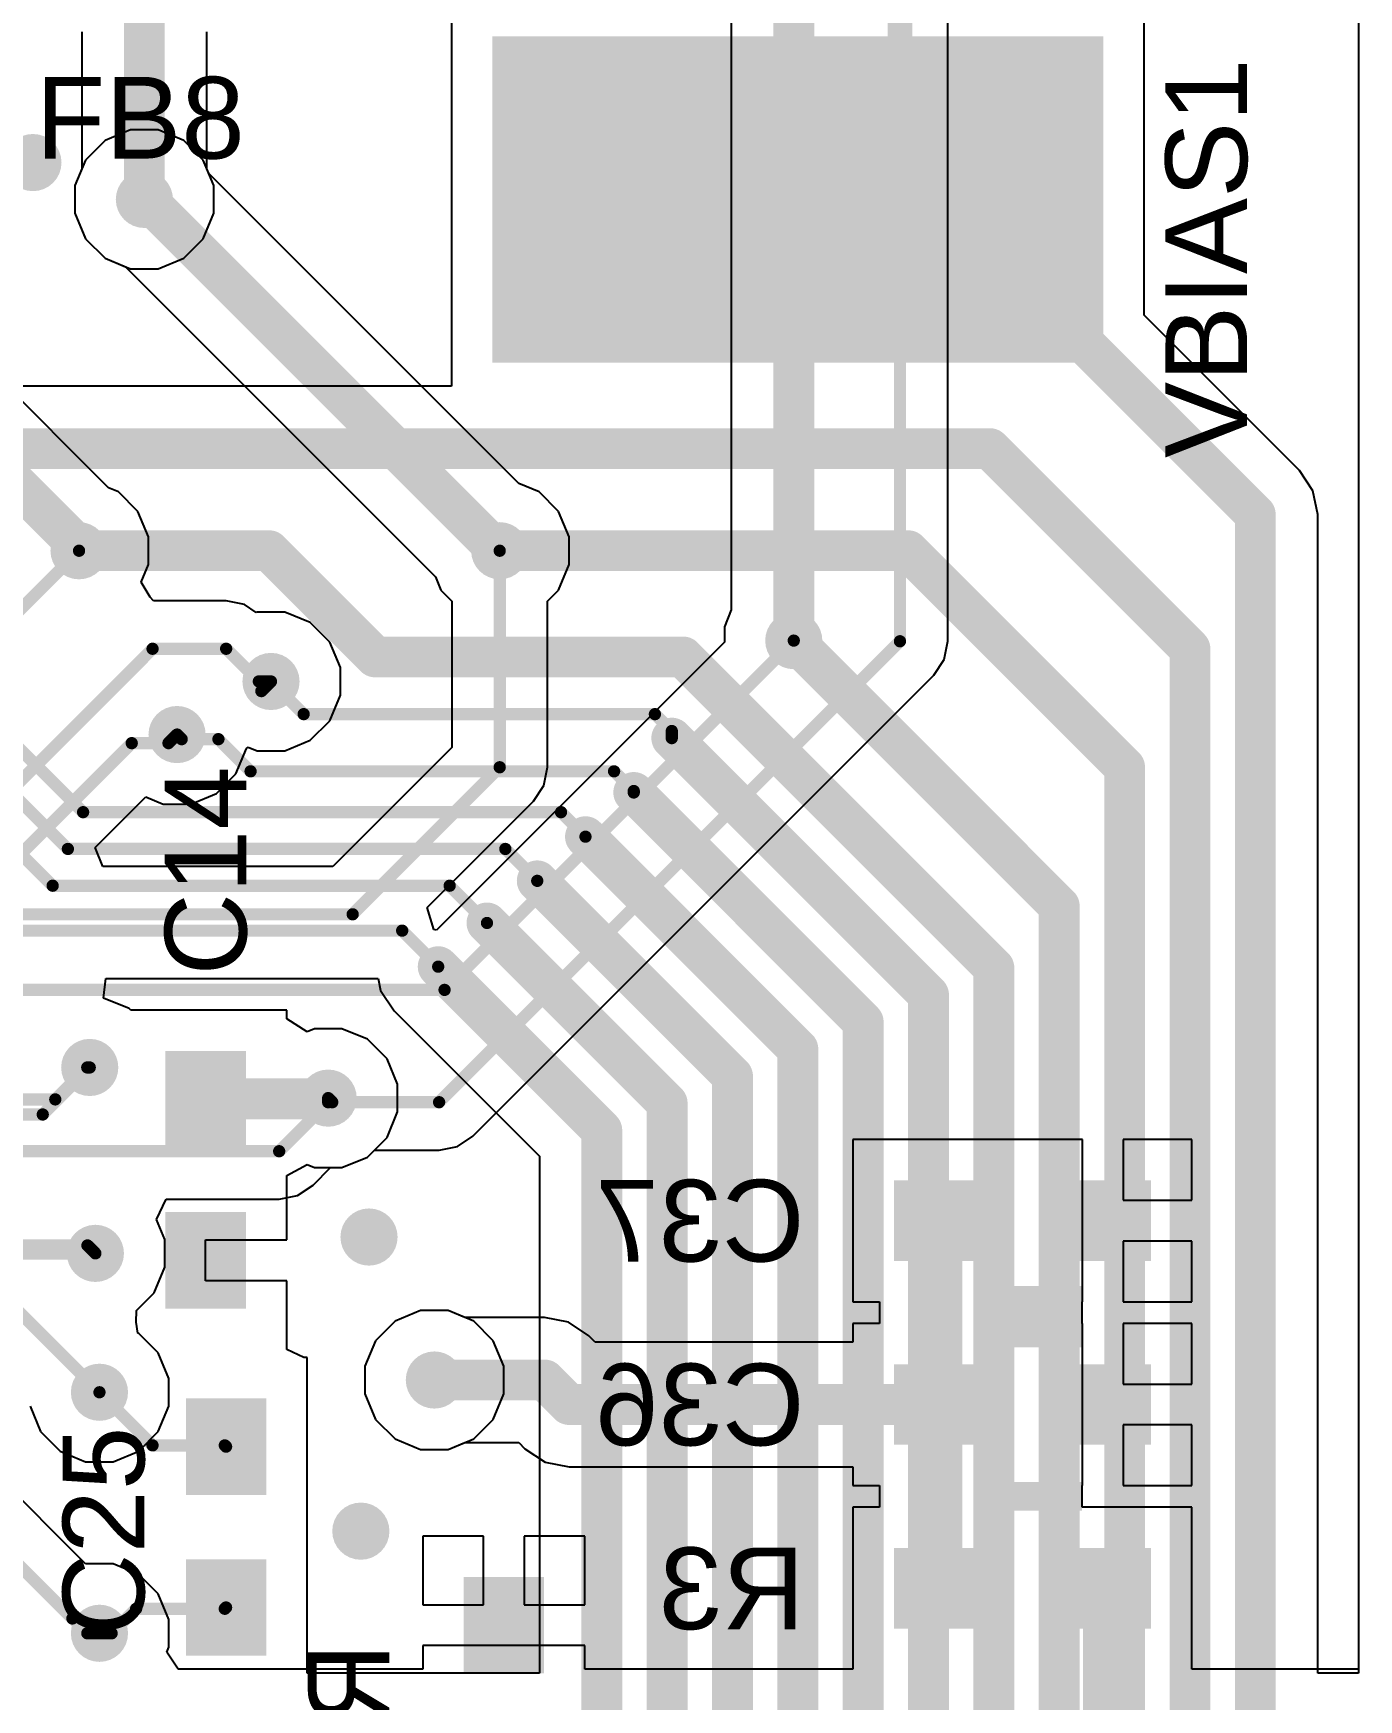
# Model space of a CAD drawing. Header units: millimetres. Extents: x -0.01 to 1.18, y 0.02 to 2.01.
# Drawn here: x 0.8528 to 1.1773, y 1.0327 to 1.4407 of the extents above; entities that cross this region are included whole.
import ezdxf

# ---------------------------------------------------------------- set-up
doc = ezdxf.new("R2010")
doc.units = ezdxf.units.MM
doc.header["$MEASUREMENT"] = 0
for name, color, linetype in [('BottomLayer', 5, 'Continuous'), ('BottomOverlay', 54, 'Continuous'), ('BottomPaste', 16, 'Continuous'), ('TopLayer', 1, 'Continuous'), ('TopOverlay', 2, 'Continuous'), ('TopPaste', 8, 'Continuous'), ('ViaHoleLayer', 16, 'Continuous')]:
    doc.layers.add(name, color=color, linetype=linetype)
doc.styles.add('Arial', font='arial.ttf', dxfattribs={"height": 0.2})

# ---------------------------------------------------------------- blocks, each defined once
blk = doc.blocks.new('KSTN_5019_V_10')
at = {"layer": 'TopLayer'}
blk.add_hatch(color=1, dxfattribs=at).paths.add_polyline_path([(0.0748, -0.03996), (-0.0748, -0.03996), (-0.0748, 0.03996), (0.0748, 0.03996)])
at = {"layer": 'TopPaste'}
blk.add_hatch(color=8, dxfattribs=at).paths.add_polyline_path([(0.0748, -0.03996), (-0.0748, -0.03996), (-0.0748, 0.03996), (0.0748, 0.03996)])
blk = doc.blocks.new('0402_B_15')
at = {"layer": 'BottomLayer'}
for points in [[(-0.00787, 0.00984), (-0.00787, -0.00984), (-0.0315, -0.00984), (-0.0315, 0.00984)], [(0.0315, 0.00984), (0.0315, -0.00984), (0.00787, -0.00984), (0.00787, 0.00984)]]:
    blk.add_hatch(color=5, dxfattribs=at).paths.add_polyline_path(points)
at = {"layer": 'BottomPaste'}
for points in [[(-0.00787, 0.00984), (-0.00787, -0.00984), (-0.0315, -0.00984), (-0.0315, 0.00984)], [(0.0315, 0.00984), (0.0315, -0.00984), (0.00787, -0.00984), (0.00787, 0.00984)]]:
    blk.add_hatch(color=16, dxfattribs=at).paths.add_polyline_path(points)
blk = doc.blocks.new('0402_B_17')
at = {"layer": 'BottomLayer'}
for points in [[(-0.00787, 0.00984), (-0.00787, -0.00984), (-0.0315, -0.00984), (-0.0315, 0.00984)], [(0.0315, 0.00984), (0.0315, -0.00984), (0.00787, -0.00984), (0.00787, 0.00984)]]:
    blk.add_hatch(color=5, dxfattribs=at).paths.add_polyline_path(points)
at = {"layer": 'BottomPaste'}
for points in [[(-0.00787, 0.00984), (-0.00787, -0.00984), (-0.0315, -0.00984), (-0.0315, 0.00984)], [(0.0315, 0.00984), (0.0315, -0.00984), (0.00787, -0.00984), (0.00787, 0.00984)]]:
    blk.add_hatch(color=16, dxfattribs=at).paths.add_polyline_path(points)
blk = doc.blocks.new('0402_B_32')
at = {"layer": 'BottomLayer'}
for points in [[(-0.00787, 0.00984), (-0.00787, -0.00984), (-0.0315, -0.00984), (-0.0315, 0.00984)], [(0.0315, 0.00984), (0.0315, -0.00984), (0.00787, -0.00984), (0.00787, 0.00984)]]:
    blk.add_hatch(color=5, dxfattribs=at).paths.add_polyline_path(points)
at = {"layer": 'BottomPaste'}
for points in [[(-0.00787, 0.00984), (-0.00787, -0.00984), (-0.0315, -0.00984), (-0.0315, 0.00984)], [(0.0315, 0.00984), (0.0315, -0.00984), (0.00787, -0.00984), (0.00787, 0.00984)]]:
    blk.add_hatch(color=16, dxfattribs=at).paths.add_polyline_path(points)
blk = doc.blocks.new('0402_B_33')
at = {"layer": 'BottomLayer'}
for points in [[(-0.00787, 0.00984), (-0.00787, -0.00984), (-0.0315, -0.00984), (-0.0315, 0.00984)], [(0.0315, 0.00984), (0.0315, -0.00984), (0.00787, -0.00984), (0.00787, 0.00984)]]:
    blk.add_hatch(color=5, dxfattribs=at).paths.add_polyline_path(points)
at = {"layer": 'BottomPaste'}
for points in [[(-0.00787, 0.00984), (-0.00787, -0.00984), (-0.0315, -0.00984), (-0.0315, 0.00984)], [(0.0315, 0.00984), (0.0315, -0.00984), (0.00787, -0.00984), (0.00787, 0.00984)]]:
    blk.add_hatch(color=16, dxfattribs=at).paths.add_polyline_path(points)
blk = doc.blocks.new('0402_43')
at = {"layer": 'TopLayer'}
for points in [[(-0.0315, -0.00984), (-0.0315, 0.00984), (-0.00787, 0.00984), (-0.00787, -0.00984)], [(0.00787, -0.00984), (0.00787, 0.00984), (0.0315, 0.00984), (0.0315, -0.00984)]]:
    blk.add_hatch(color=1, dxfattribs=at).paths.add_polyline_path(points)
at = {"layer": 'TopPaste'}
for points in [[(-0.0315, -0.00984), (-0.0315, 0.00984), (-0.00787, 0.00984), (-0.00787, -0.00984)], [(0.00787, -0.00984), (0.00787, 0.00984), (0.0315, 0.00984), (0.0315, -0.00984)]]:
    blk.add_hatch(color=8, dxfattribs=at).paths.add_polyline_path(points)
blk = doc.blocks.new('0402_52')
at = {"layer": 'TopLayer'}
for points in [[(-0.0315, -0.00984), (-0.0315, 0.00984), (-0.00787, 0.00984), (-0.00787, -0.00984)], [(0.00787, -0.00984), (0.00787, 0.00984), (0.0315, 0.00984), (0.0315, -0.00984)]]:
    blk.add_hatch(color=1, dxfattribs=at).paths.add_polyline_path(points)
at = {"layer": 'TopPaste'}
for points in [[(-0.0315, -0.00984), (-0.0315, 0.00984), (-0.00787, 0.00984), (-0.00787, -0.00984)], [(0.00787, -0.00984), (0.00787, 0.00984), (0.0315, 0.00984), (0.0315, -0.00984)]]:
    blk.add_hatch(color=8, dxfattribs=at).paths.add_polyline_path(points)

msp = doc.modelspace()

# ---------------------------------------------------------------- hatches: boundary and pattern name
at = {"layer": 'BottomLayer'}
h = msp.add_hatch(color=5, dxfattribs=at)
edge = h.paths.add_edge_path()
edge.add_arc((0.85271, 1.40902), 0.007, 0, 360)
h = msp.add_hatch(color=5, dxfattribs=at)
edge = h.paths.add_edge_path()
edge.add_arc((0.88, 1.4), 0.007, 0, 360)
h = msp.add_hatch(color=5, dxfattribs=at)
edge = h.paths.add_edge_path()
edge.add_arc((0.864, 1.314), 0.007, 0, 360)
h = msp.add_hatch(color=5, dxfattribs=at)
edge = h.paths.add_edge_path()
edge.add_arc((0.967, 1.314), 0.007, 0, 360)
h = msp.add_hatch(color=5, dxfattribs=at)
edge = h.paths.add_edge_path()
edge.add_arc((1.039, 1.292), 0.007, 0, 360)
h = msp.add_hatch(color=5, dxfattribs=at)
edge = h.paths.add_edge_path()
edge.add_arc((0.911, 1.282), 0.007, 0, 360)
h = msp.add_hatch(color=5, dxfattribs=at)
edge = h.paths.add_edge_path()
edge.add_arc((0.888, 1.269), 0.007, 0, 360)
h = msp.add_hatch(color=5, dxfattribs=at)
edge = h.paths.add_edge_path()
edge.add_arc((0.86662, 1.18751), 0.007, 0, 360)
h = msp.add_hatch(color=5, dxfattribs=at)
edge = h.paths.add_edge_path()
edge.add_arc((0.925, 1.18), 0.007, 0, 360)
h = msp.add_hatch(color=5, dxfattribs=at)
edge = h.paths.add_edge_path()
edge.add_arc((0.935, 1.146), 0.007, 0, 360)
h = msp.add_hatch(color=5, dxfattribs=at)
edge = h.paths.add_edge_path()
edge.add_arc((0.868, 1.142), 0.007, 0, 360)
for points in [[(1.087, 1.119), (1.1096, 1.119), (1.1096, 1.134), (1.087, 1.134)], [(1.09, 1.079), (1.1096, 1.079), (1.1096, 1.086), (1.09, 1.086)]]:
    msp.add_hatch(color=5, dxfattribs=at).paths.add_polyline_path(points)
h = msp.add_hatch(color=5, dxfattribs=at)
edge = h.paths.add_edge_path()
edge.add_arc((0.951, 1.111), 0.007, 0, 360)
h = msp.add_hatch(color=5, dxfattribs=at)
edge = h.paths.add_edge_path()
edge.add_arc((0.869, 1.108), 0.007, 0, 360)
h = msp.add_hatch(color=5, dxfattribs=at)
edge = h.paths.add_edge_path()
edge.add_arc((0.933, 1.074), 0.007, 0, 360)
h = msp.add_hatch(color=5, dxfattribs=at)
edge = h.paths.add_edge_path()
edge.add_arc((0.869, 1.049), 0.007, 0, 360)
at = {"layer": 'TopLayer'}
h = msp.add_hatch(color=1, dxfattribs=at)
edge = h.paths.add_edge_path()
edge.add_arc((0.85271, 1.40902), 0.007, 0, 360)
h = msp.add_hatch(color=1, dxfattribs=at)
edge = h.paths.add_edge_path()
edge.add_arc((0.88, 1.4), 0.007, 0, 360)
h = msp.add_hatch(color=1, dxfattribs=at)
edge = h.paths.add_edge_path()
edge.add_arc((0.864, 1.314), 0.007, 0, 360)
h = msp.add_hatch(color=1, dxfattribs=at)
edge = h.paths.add_edge_path()
edge.add_arc((0.967, 1.314), 0.007, 0, 360)
h = msp.add_hatch(color=1, dxfattribs=at)
edge = h.paths.add_edge_path()
edge.add_arc((1.039, 1.292), 0.007, 0, 360)
h = msp.add_hatch(color=1, dxfattribs=at)
edge = h.paths.add_edge_path()
edge.add_arc((0.911, 1.282), 0.007, 0, 360)
h = msp.add_hatch(color=1, dxfattribs=at)
edge = h.paths.add_edge_path()
edge.add_arc((0.888, 1.269), 0.007, 0, 360)
h = msp.add_hatch(color=1, dxfattribs=at)
edge = h.paths.add_edge_path()
edge.add_arc((0.86662, 1.18751), 0.007, 0, 360)
h = msp.add_hatch(color=1, dxfattribs=at)
edge = h.paths.add_edge_path()
edge.add_arc((0.925, 1.18), 0.007, 0, 360)
h = msp.add_hatch(color=1, dxfattribs=at)
edge = h.paths.add_edge_path()
edge.add_arc((0.935, 1.146), 0.007, 0, 360)
h = msp.add_hatch(color=1, dxfattribs=at)
edge = h.paths.add_edge_path()
edge.add_arc((0.868, 1.142), 0.007, 0, 360)
h = msp.add_hatch(color=1, dxfattribs=at)
edge = h.paths.add_edge_path()
edge.add_arc((0.951, 1.111), 0.007, 0, 360)
h = msp.add_hatch(color=1, dxfattribs=at)
edge = h.paths.add_edge_path()
edge.add_arc((0.869, 1.108), 0.007, 0, 360)
h = msp.add_hatch(color=1, dxfattribs=at)
edge = h.paths.add_edge_path()
edge.add_arc((0.933, 1.074), 0.007, 0, 360)
h = msp.add_hatch(color=1, dxfattribs=at)
edge = h.paths.add_edge_path()
edge.add_arc((0.869, 1.049), 0.007, 0, 360)
at = {"layer": 'ViaHoleLayer'}
h = msp.add_hatch(color=16, dxfattribs=at)
edge = h.paths.add_edge_path()
edge.add_arc((0.85271, 1.40902), 0.005, 0, 360)
h = msp.add_hatch(color=16, dxfattribs=at)
edge = h.paths.add_edge_path()
edge.add_arc((0.88, 1.4), 0.005, 0, 360)
h = msp.add_hatch(color=16, dxfattribs=at)
edge = h.paths.add_edge_path()
edge.add_arc((0.864, 1.314), 0.005, 0, 360)
h = msp.add_hatch(color=16, dxfattribs=at)
edge = h.paths.add_edge_path()
edge.add_arc((0.967, 1.314), 0.005, 0, 360)
h = msp.add_hatch(color=16, dxfattribs=at)
edge = h.paths.add_edge_path()
edge.add_arc((1.039, 1.292), 0.005, 0, 360)
h = msp.add_hatch(color=16, dxfattribs=at)
edge = h.paths.add_edge_path()
edge.add_arc((0.911, 1.282), 0.005, 0, 360)
h = msp.add_hatch(color=16, dxfattribs=at)
edge = h.paths.add_edge_path()
edge.add_arc((0.888, 1.269), 0.005, 0, 360)
h = msp.add_hatch(color=16, dxfattribs=at)
edge = h.paths.add_edge_path()
edge.add_arc((0.86662, 1.18751), 0.005, 0, 360)
h = msp.add_hatch(color=16, dxfattribs=at)
edge = h.paths.add_edge_path()
edge.add_arc((0.925, 1.18), 0.005, 0, 360)
h = msp.add_hatch(color=16, dxfattribs=at)
edge = h.paths.add_edge_path()
edge.add_arc((0.935, 1.146), 0.005, 0, 360)
h = msp.add_hatch(color=16, dxfattribs=at)
edge = h.paths.add_edge_path()
edge.add_arc((0.868, 1.142), 0.005, 0, 360)
h = msp.add_hatch(color=16, dxfattribs=at)
edge = h.paths.add_edge_path()
edge.add_arc((0.951, 1.111), 0.005, 0, 360)
h = msp.add_hatch(color=16, dxfattribs=at)
edge = h.paths.add_edge_path()
edge.add_arc((0.869, 1.108), 0.005, 0, 360)
h = msp.add_hatch(color=16, dxfattribs=at)
edge = h.paths.add_edge_path()
edge.add_arc((0.933, 1.074), 0.005, 0, 360)
h = msp.add_hatch(color=16, dxfattribs=at)
edge = h.paths.add_edge_path()
edge.add_arc((0.869, 1.049), 0.005, 0, 360)

# ---------------------------------------------------------------- linework, layer by layer
at = {"layer": 'BottomLayer'}
for p, q in [((1.17731, 2.00542), (1.17731, 1.0402)), ((1.02371, 1.4525), (1.02371, 1.2995)), ((1.07673, 1.29184), (1.07673, 1.44768)), ((0.87662, 1.417), (0.87037, 1.41441)), ((0.88338, 1.417), (0.87662, 1.417)), ((0.88963, 1.41441), (0.88338, 1.417)), ((0.87037, 1.41441), (0.86559, 1.40963)), ((0.89441, 1.40963), (0.88963, 1.41441)), ((0.86559, 1.40963), (0.863, 1.40338)), ((0.89576, 1.40636), (0.89441, 1.40963)), ((0.87122, 1.32941), (0.79683, 1.4038)), ((0.863, 1.40338), (0.863, 1.39662)), ((0.97166, 1.33047), (0.89576, 1.40636)), ((0.863, 1.39662), (0.86559, 1.39037)), ((0.86559, 1.39037), (0.87037, 1.38559)), ((0.87037, 1.38559), (0.87534, 1.38353)), ((0.87534, 1.38353), (0.95124, 1.30764)), ((0.97663, 1.32841), (0.97166, 1.33047)), ((0.87363, 1.32841), (0.87122, 1.32941)), ((0.87841, 1.32363), (0.87363, 1.32841)), ((0.98141, 1.32363), (0.97663, 1.32841)), ((0.881, 1.31738), (0.87841, 1.32363)), ((0.984, 1.31738), (0.98141, 1.32363)), ((0.881, 1.31062), (0.881, 1.31738)), ((0.984, 1.31062), (0.984, 1.31738)), ((0.8792, 1.30627), (0.881, 1.31062)), ((0.98141, 1.30437), (0.984, 1.31062)), ((0.88142, 1.30267), (0.8792, 1.30627)), ((0.95124, 1.30764), (0.95259, 1.30437)), ((0.88227, 1.30176), (0.88142, 1.30267)), ((0.88232, 1.30173), (0.88227, 1.30176)), ((0.90002, 1.30173), (0.88232, 1.30173)), ((0.90451, 1.30083), (0.90002, 1.30173)), ((0.95259, 1.30437), (0.95527, 1.30168)), ((0.95527, 1.30168), (0.95527, 1.26586)), ((0.97873, 1.30168), (0.98141, 1.30437)), ((0.97873, 1.261), (0.97873, 1.30168)), ((0.90739, 1.29891), (0.90451, 1.30083)), ((0.90762, 1.299), (0.90739, 1.29891)), ((0.91438, 1.299), (0.90762, 1.299)), ((0.92063, 1.29641), (0.91438, 1.299)), ((1.02371, 1.2995), (1.022, 1.29538)), ((0.92541, 1.29163), (0.92063, 1.29641)), ((1.022, 1.29538), (1.022, 1.29158)), ((0.928, 1.28538), (0.92541, 1.29163)), ((1.022, 1.29158), (0.95155, 1.22113)), ((1.07583, 1.28735), (1.07673, 1.29184)), ((0.928, 1.27862), (0.928, 1.28538)), ((1.07329, 1.28355), (1.07583, 1.28735)), ((0.96045, 1.17071), (1.07329, 1.28355)), ((0.92541, 1.27237), (0.928, 1.27862)), ((0.92063, 1.26759), (0.92541, 1.27237)), ((0.90241, 1.25937), (0.905, 1.26562)), ((0.905, 1.26562), (0.90543, 1.26591)), ((0.90543, 1.26591), (0.90762, 1.265)), ((0.90762, 1.265), (0.91438, 1.265)), ((0.91438, 1.265), (0.92063, 1.26759)), ((0.95527, 1.26586), (0.92614, 1.23673)), ((0.97783, 1.25651), (0.97873, 1.261)), ((0.89763, 1.25459), (0.90241, 1.25937)), ((0.97529, 1.25271), (0.97783, 1.25651)), ((0.86793, 1.24134), (0.88035, 1.25377)), ((0.88035, 1.25377), (0.88462, 1.252)), ((0.89138, 1.252), (0.89763, 1.25459)), ((0.94927, 1.22668), (0.97529, 1.25271)), ((0.88462, 1.252), (0.89138, 1.252)), ((0.86984, 1.23673), (0.86793, 1.24134)), ((0.92614, 1.23673), (0.86984, 1.23673)), ((0.95091, 1.22126), (0.94927, 1.22668)), ((0.95155, 1.22113), (0.95091, 1.22126)), ((0.95665, 1.16817), (0.96045, 1.17071)), ((0.93463, 1.16559), (0.93632, 1.16727)), ((0.93632, 1.16727), (0.95216, 1.16727)), ((0.95216, 1.16727), (0.95665, 1.16817)), ((1.10969, 1.16984), (1.0535, 1.16984)), ((1.0535, 1.16984), (1.0535, 1.13016)), ((1.10969, 1.15), (1.10969, 1.16984)), ((1.1365, 1.16984), (1.11969, 1.16984)), ((1.11969, 1.16984), (1.11969, 1.155)), ((1.1365, 1.155), (1.1365, 1.16984)), ((0.92129, 1.15871), (0.92558, 1.163)), ((0.92558, 1.163), (0.92838, 1.163)), ((0.92838, 1.163), (0.93463, 1.16559)), ((0.91749, 1.15617), (0.92129, 1.15871)), ((0.88297, 1.15027), (0.8853, 1.15527)), ((0.8853, 1.15527), (0.913, 1.15527)), ((0.913, 1.15527), (0.91749, 1.15617)), ((1.11969, 1.155), (1.1365, 1.155)), ((0.885, 1.14538), (0.88297, 1.15027)), ((1.10969, 1.13016), (1.10969, 1.15)), ((0.885, 1.13862), (0.885, 1.14538)), ((1.1365, 1.145), (1.11969, 1.145)), ((1.11969, 1.145), (1.11969, 1.13016)), ((1.1365, 1.13016), (1.1365, 1.145)), ((0.88241, 1.13237), (0.885, 1.13862)), ((0.87809, 1.12805), (0.88241, 1.13237)), ((1.0535, 1.13016), (1.06002, 1.13016)), ((1.06002, 1.13016), (1.06002, 1.12484)), ((1.1096, 1.12484), (1.1096, 1.13016)), ((1.1096, 1.13016), (1.10969, 1.13016)), ((1.11969, 1.13016), (1.1365, 1.13016)), ((0.878, 1.1252), (0.87809, 1.12805)), ((0.94762, 1.128), (0.94137, 1.12541)), ((0.95438, 1.128), (0.94762, 1.128)), ((0.9585, 1.12629), (0.95438, 1.128)), ((0.978, 1.12629), (0.9585, 1.12629)), ((0.98385, 1.12513), (0.978, 1.12629)), ((0.87841, 1.1225), (0.878, 1.1252)), ((0.87863, 1.12241), (0.87841, 1.1225)), ((0.88341, 1.11763), (0.87863, 1.12241)), ((0.94137, 1.12541), (0.93659, 1.12063)), ((0.98881, 1.12181), (0.98385, 1.12513)), ((0.99034, 1.12029), (0.98881, 1.12181)), ((1.06002, 1.12484), (1.0535, 1.12484)), ((1.0535, 1.12484), (1.0535, 1.12029)), ((1.10969, 1.12484), (1.1096, 1.12484)), ((1.10969, 1.105), (1.10969, 1.12484)), ((1.1365, 1.12484), (1.11969, 1.12484)), ((1.11969, 1.12484), (1.11969, 1.11)), ((1.1365, 1.11), (1.1365, 1.12484)), ((0.93659, 1.12063), (0.934, 1.11438)), ((1.0535, 1.12029), (0.99034, 1.12029)), ((0.886, 1.11138), (0.88341, 1.11763)), ((0.934, 1.11438), (0.934, 1.10762)), ((0.886, 1.10462), (0.886, 1.11138)), ((1.11969, 1.11), (1.1365, 1.11)), ((0.934, 1.10762), (0.93659, 1.10137)), ((0.852, 1.10462), (0.85459, 1.09837)), ((0.88341, 1.09837), (0.886, 1.10462)), ((0.93659, 1.10137), (0.94137, 1.09659)), ((1.10969, 1.08516), (1.10969, 1.105)), ((0.86559, 1.06599), (0.8306, 1.10098)), ((0.85459, 1.09837), (0.85937, 1.09359)), ((0.87863, 1.09359), (0.88341, 1.09837)), ((1.1365, 1.1), (1.11969, 1.1)), ((1.11969, 1.1), (1.11969, 1.08516)), ((1.1365, 1.08516), (1.1365, 1.1)), ((0.85937, 1.09359), (0.86562, 1.091)), ((0.87238, 1.091), (0.87863, 1.09359)), ((0.94137, 1.09659), (0.94762, 1.094)), ((0.94762, 1.094), (0.95438, 1.094)), ((0.95438, 1.094), (0.9585, 1.09571)), ((0.9585, 1.09571), (0.97167, 1.09571)), ((0.97167, 1.09571), (0.97319, 1.09419)), ((0.97319, 1.09419), (0.97815, 1.09087)), ((0.86562, 1.091), (0.87238, 1.091)), ((0.97815, 1.09087), (0.984, 1.08971)), ((0.984, 1.08971), (1.0535, 1.08971)), ((1.0535, 1.08971), (1.0535, 1.08516)), ((1.0535, 1.08516), (1.06002, 1.08516)), ((1.06002, 1.08516), (1.06002, 1.07984)), ((1.1096, 1.07984), (1.1096, 1.08516)), ((1.1096, 1.08516), (1.10969, 1.08516)), ((1.11969, 1.08516), (1.1365, 1.08516)), ((1.06002, 1.07984), (1.0535, 1.07984)), ((1.0535, 1.07984), (1.0535, 1.0402)), ((1.1365, 1.07984), (1.1096, 1.07984)), ((1.1365, 1.0402), (1.1365, 1.07984)), ((0.963, 1.07281), (0.94816, 1.07281)), ((0.94816, 1.07281), (0.94816, 1.056)), ((0.963, 1.056), (0.963, 1.07281)), ((0.98784, 1.07281), (0.973, 1.07281)), ((0.973, 1.07281), (0.973, 1.056)), ((0.98784, 1.056), (0.98784, 1.07281)), ((0.86562, 1.066), (0.86559, 1.06599)), ((0.87238, 1.066), (0.86562, 1.066)), ((0.87863, 1.06341), (0.87238, 1.066)), ((0.88341, 1.05863), (0.87863, 1.06341)), ((0.886, 1.05238), (0.88341, 1.05863)), ((0.94816, 1.056), (0.963, 1.056)), ((0.973, 1.056), (0.98784, 1.056)), ((0.886, 1.04562), (0.886, 1.05238)), ((0.88548, 1.04435), (0.886, 1.04562)), ((0.88825, 1.0402), (0.88548, 1.04435)), ((0.968, 1.046), (0.94816, 1.046)), ((0.94816, 1.046), (0.94816, 1.0402)), ((0.98784, 1.046), (0.968, 1.046)), ((0.98784, 1.0402), (0.98784, 1.046)), ((0.94816, 1.0402), (0.88825, 1.0402)), ((1.0535, 1.0402), (0.98784, 1.0402)), ((1.17731, 1.0402), (1.1365, 1.0402))]:
    msp.add_line(p, q, dxfattribs=at)
for points, const_width in [([(1.039, 1.292), (1.039, 1.46)], 0.01), ([(1.065, 1.29184), (1.065, 1.46)], 0.003), ([(0.78, 1.399), (0.864, 1.315)], 0.01), ([(0.88, 1.4), (0.8805, 1.4)], 0.01), ([(0.8805, 1.4), (0.9665, 1.314)], 0.01), ([(0.864, 1.314), (0.864, 1.315)], 0.01), ([(0.9665, 1.314), (0.967, 1.314)], 0.01), ([(0.838, 1.288), (0.864, 1.314)], 0.003), ([(0.967, 1.261), (0.967, 1.314)], 0.003), ([(0.95216, 1.179), (1.065, 1.29184)], 0.003), ([(0.9535, 1.2065), (1.039, 1.292)], 0.003), ([(0.835, 1.243), (0.882, 1.29)], 0.003), ([(0.882, 1.29), (0.90002, 1.29)], 0.003), ([(0.90002, 1.29), (0.90802, 1.282)], 0.003), ([(0.90802, 1.282), (0.911, 1.282)], 0.003), ([(0.90864, 1.27964), (0.911, 1.282)], 0.003), ([(0.8859, 1.2669), (0.888, 1.269)], 0.003), ([(0.845, 1.235), (0.8769, 1.2669)], 0.003), ([(0.8769, 1.2669), (0.8859, 1.2669)], 0.003), ([(0.931, 1.225), (0.967, 1.261)], 0.003), ([(0.805, 1.225), (0.931, 1.225)], 0.003), ([(0.81266, 1.2065), (0.9535, 1.2065)], 0.003), ([(0.85511, 1.176), (0.86662, 1.18751)], 0.003), ([(0.913, 1.167), (0.925, 1.179)], 0.003), ([(0.925, 1.179), (0.925, 1.18)], 0.003), ([(0.925, 1.18), (0.926, 1.179)], 0.003), ([(0.926, 1.179), (0.95216, 1.179)], 0.003), ([(0.76796, 1.176), (0.85511, 1.176)], 0.003), ([(0.78512, 1.167), (0.913, 1.167)], 0.003), ([(1.07531, 1.109), (1.07531, 1.15)], 0.01), ([(0.80322, 1.14394), (0.86606, 1.14394)], 0.003), ([(0.86606, 1.14394), (0.868, 1.142)], 0.003), ([(0.847, 1.13), (0.869, 1.108)], 0.003), ([(0.951, 1.111), (0.978, 1.111)], 0.01), ([(0.978, 1.111), (0.984, 1.105)], 0.01), ([(1.07531, 1.105), (1.07531, 1.109)], 0.01), ([(0.984, 1.105), (1.07531, 1.105)], 0.01), ([(1.07531, 1.06), (1.07531, 1.105)], 0.01), ([(0.82231, 1.09269), (0.86237, 1.05263)], 0.003), ([(1.11468, 1.06), (1.11484, 1.05984)], 0.01), ([(1.11484, 0.95203), (1.11484, 1.05984)], 0.01), ([(0.86237, 1.05263), (0.86239, 1.05263)], 0.003), ([(0.86239, 1.05263), (0.86602, 1.049)], 0.003), ([(0.86602, 1.049), (0.869, 1.049)], 0.003)]:
    msp.add_lwpolyline(points, dxfattribs=dict(at, const_width=const_width))
for points, const_width in [([(0.8775, 1.4, 1), (0.8825, 1.4, 1)], 0.005), ([(0.878, 1.4, 1), (0.883, 1.4, 1)], 0.005), ([(0.878, 1.4, 1), (0.883, 1.4, 1)], 0.005), ([(0.8615, 1.315, 1), (0.8665, 1.315, 1)], 0.005), ([(0.8615, 1.315, 1), (0.8665, 1.315, 1)], 0.005), ([(0.8615, 1.314, 1), (0.8665, 1.314, 1)], 0.005), ([(0.964, 1.314, 1), (0.969, 1.314, 1)], 0.005), ([(0.964, 1.314, 1), (0.969, 1.314, 1)], 0.005), ([(0.9645, 1.314, 1), (0.9695, 1.314, 1)], 0.005), ([(0.86325, 1.314, 1), (0.86475, 1.314, 1)], 0.0015), ([(0.96625, 1.314, 1), (0.96775, 1.314, 1)], 0.0015), ([(1.0365, 1.292, 1), (1.0415, 1.292, 1)], 0.005), ([(1.03825, 1.292, 1), (1.03975, 1.292, 1)], 0.0015), ([(1.06425, 1.29184, 1), (1.06575, 1.29184, 1)], 0.0015), ([(1.06425, 1.29184, 1), (1.06575, 1.29184, 1)], 0.0015), ([(0.88125, 1.29, 1), (0.88275, 1.29, 1)], 0.0015), ([(0.88125, 1.29, 1), (0.88275, 1.29, 1)], 0.0015), ([(0.89927, 1.29, 1), (0.90077, 1.29, 1)], 0.0015), ([(0.89927, 1.29, 1), (0.90077, 1.29, 1)], 0.0015), ([(0.90727, 1.282, 1), (0.90877, 1.282, 1)], 0.0015), ([(0.90727, 1.282, 1), (0.90877, 1.282, 1)], 0.0015), ([(0.90789, 1.27964, 1), (0.90939, 1.27964, 1)], 0.0015), ([(0.91025, 1.282, 1), (0.91175, 1.282, 1)], 0.0015), ([(0.91025, 1.282, 1), (0.91175, 1.282, 1)], 0.0015), ([(0.88725, 1.269, 1), (0.88875, 1.269, 1)], 0.0015), ([(0.87615, 1.2669, 1), (0.87765, 1.2669, 1)], 0.0015), ([(0.87615, 1.2669, 1), (0.87765, 1.2669, 1)], 0.0015), ([(0.88515, 1.2669, 1), (0.88665, 1.2669, 1)], 0.0015), ([(0.88515, 1.2669, 1), (0.88665, 1.2669, 1)], 0.0015), ([(0.96625, 1.261, 1), (0.96775, 1.261, 1)], 0.0015), ([(0.96625, 1.261, 1), (0.96775, 1.261, 1)], 0.0015), ([(0.93025, 1.225, 1), (0.93175, 1.225, 1)], 0.0015), ([(0.93025, 1.225, 1), (0.93175, 1.225, 1)], 0.0015), ([(0.95275, 1.2065, 1), (0.95425, 1.2065, 1)], 0.0015), ([(0.95275, 1.2065, 1), (0.95425, 1.2065, 1)], 0.0015), ([(0.86587, 1.18751, 1), (0.86737, 1.18751, 1)], 0.0015), ([(0.92425, 1.18, 1), (0.92575, 1.18, 1)], 0.0015), ([(0.92425, 1.18, 1), (0.92575, 1.18, 1)], 0.0015), ([(0.92425, 1.179, 1), (0.92575, 1.179, 1)], 0.0015), ([(0.92425, 1.179, 1), (0.92575, 1.179, 1)], 0.0015), ([(0.92525, 1.179, 1), (0.92675, 1.179, 1)], 0.0015), ([(0.92525, 1.179, 1), (0.92675, 1.179, 1)], 0.0015), ([(0.95141, 1.179, 1), (0.95291, 1.179, 1)], 0.0015), ([(0.95141, 1.179, 1), (0.95291, 1.179, 1)], 0.0015), ([(0.85436, 1.176, 1), (0.85586, 1.176, 1)], 0.0015), ([(0.85436, 1.176, 1), (0.85586, 1.176, 1)], 0.0015), ([(0.91225, 1.167, 1), (0.91375, 1.167, 1)], 0.0015), ([(0.91225, 1.167, 1), (0.91375, 1.167, 1)], 0.0015), ([(1.07281, 1.15, 1), (1.07781, 1.15, 1)], 0.005), ([(0.86531, 1.14394, 1), (0.86681, 1.14394, 1)], 0.0015), ([(0.86531, 1.14394, 1), (0.86681, 1.14394, 1)], 0.0015), ([(0.86725, 1.142, 1), (0.86875, 1.142, 1)], 0.0015), ([(0.9485, 1.111, 1), (0.9535, 1.111, 1)], 0.005), ([(0.9755, 1.111, 1), (0.9805, 1.111, 1)], 0.005), ([(0.9755, 1.111, 1), (0.9805, 1.111, 1)], 0.005), ([(1.07281, 1.109, 1), (1.07781, 1.109, 1)], 0.005), ([(1.07281, 1.109, 1), (1.07781, 1.109, 1)], 0.005), ([(0.9815, 1.105, 1), (0.9865, 1.105, 1)], 0.005), ([(0.9815, 1.105, 1), (0.9865, 1.105, 1)], 0.005), ([(1.07281, 1.105, 1), (1.07781, 1.105, 1)], 0.005), ([(1.07281, 1.105, 1), (1.07781, 1.105, 1)], 0.005), ([(1.07281, 1.105, 1), (1.07781, 1.105, 1)], 0.005), ([(0.86825, 1.108, 1), (0.86975, 1.108, 1)], 0.0015), ([(1.07281, 1.06, 1), (1.07781, 1.06, 1)], 0.005), ([(1.11218, 1.06, 1), (1.11719, 1.06, 1)], 0.005), ([(1.11234, 1.05984, 1), (1.11734, 1.05984, 1)], 0.005), ([(1.11234, 1.05984, 1), (1.11734, 1.05984, 1)], 0.005), ([(0.86162, 1.05263, 1), (0.86312, 1.05263, 1)], 0.0015), ([(0.86162, 1.05263, 1), (0.86312, 1.05263, 1)], 0.0015), ([(0.86164, 1.05263, 1), (0.86314, 1.05263, 1)], 0.0015), ([(0.86164, 1.05263, 1), (0.86314, 1.05263, 1)], 0.0015), ([(0.86527, 1.049, 1), (0.86677, 1.049, 1)], 0.0015), ([(0.86527, 1.049, 1), (0.86677, 1.049, 1)], 0.0015), ([(0.86825, 1.049, 1), (0.86975, 1.049, 1)], 0.0015)]:
    msp.add_lwpolyline(points, format="xyb", close=True, dxfattribs=dict(at, const_width=const_width))
at = {"layer": 'TopLayer'}
for p, q in [((1.17731, 2.00542), (1.17731, 1.0392)), ((0.9552, 1.44996), (0.9552, 1.35429)), ((1.1248, 1.37167), (1.1248, 1.44996)), ((0.86471, 1.44101), (0.86471, 1.4075)), ((0.89529, 1.4075), (0.89529, 1.44101)), ((0.86471, 1.4075), (0.863, 1.40338)), ((0.897, 1.40338), (0.89529, 1.4075)), ((0.863, 1.40338), (0.863, 1.39662)), ((0.897, 1.39662), (0.897, 1.40338)), ((0.863, 1.39662), (0.86559, 1.39037)), ((0.89441, 1.39037), (0.897, 1.39662)), ((0.86559, 1.39037), (0.87037, 1.38559)), ((0.88963, 1.38559), (0.89441, 1.39037)), ((0.87037, 1.38559), (0.87662, 1.383)), ((0.87662, 1.383), (0.88338, 1.383)), ((0.88338, 1.383), (0.88963, 1.38559)), ((1.16281, 1.33366), (1.1248, 1.37167)), ((0.9552, 1.35429), (0.73733, 1.35429)), ((1.16613, 1.3287), (1.16281, 1.33366)), ((1.16729, 1.32284), (1.16613, 1.3287)), ((1.16729, 1.0392), (1.16729, 1.32284)), ((0.87, 1.20451), (0.87057, 1.20927)), ((0.87057, 1.20927), (0.93722, 1.20927)), ((0.93722, 1.20927), (0.93781, 1.20633)), ((0.87625, 1.20192), (0.87, 1.20451)), ((0.93781, 1.20633), (0.94112, 1.20137)), ((0.87668, 1.2015), (0.87625, 1.20192)), ((0.91484, 1.2015), (0.87668, 1.2015)), ((0.91484, 1.19939), (0.91484, 1.2015)), ((0.91984, 1.19626), (0.91484, 1.19939)), ((0.94112, 1.20137), (0.97671, 1.16579)), ((0.92162, 1.197), (0.91984, 1.19626)), ((0.92838, 1.197), (0.92162, 1.197)), ((0.93463, 1.19441), (0.92838, 1.197)), ((0.93941, 1.18963), (0.93463, 1.19441)), ((0.942, 1.18338), (0.93941, 1.18963)), ((0.942, 1.17662), (0.942, 1.18338)), ((0.93941, 1.17037), (0.942, 1.17662)), ((0.93463, 1.16559), (0.93941, 1.17037)), ((0.91484, 1.16105), (0.91984, 1.16374)), ((0.91984, 1.16374), (0.92162, 1.163)), ((0.92162, 1.163), (0.92838, 1.163)), ((0.92838, 1.163), (0.93463, 1.16559)), ((0.97671, 1.16579), (0.97671, 1.0392)), ((0.91484, 1.14531), (0.91484, 1.16105)), ((0.895, 1.13531), (0.895, 1.14531)), ((0.895, 1.14531), (0.91484, 1.14531)), ((0.91484, 1.13531), (0.895, 1.13531)), ((0.91484, 1.1185), (0.91484, 1.13531)), ((0.94762, 1.128), (0.94137, 1.12541)), ((0.95438, 1.128), (0.94762, 1.128)), ((0.96063, 1.12541), (0.95438, 1.128)), ((0.94137, 1.12541), (0.93659, 1.12063)), ((0.96541, 1.12063), (0.96063, 1.12541)), ((0.91901, 1.1165), (0.91484, 1.1185)), ((0.93659, 1.12063), (0.934, 1.11438)), ((0.968, 1.11438), (0.96541, 1.12063)), ((0.91984, 1.1165), (0.91901, 1.1165)), ((0.91984, 1.07287), (0.91984, 1.1165)), ((0.934, 1.11438), (0.934, 1.10762)), ((0.968, 1.10762), (0.968, 1.11438)), ((0.934, 1.10762), (0.93659, 1.10137)), ((0.96541, 1.10137), (0.968, 1.10762)), ((0.93659, 1.10137), (0.94137, 1.09659)), ((0.96063, 1.09659), (0.96541, 1.10137)), ((0.94137, 1.09659), (0.94762, 1.094)), ((0.94762, 1.094), (0.95438, 1.094)), ((0.95438, 1.094), (0.96063, 1.09659)), ((0.91984, 1.0392), (0.91984, 1.07287)), ((0.97671, 1.0392), (0.91984, 1.0392)), ((1.17731, 1.0392), (1.16729, 1.0392))]:
    msp.add_line(p, q, dxfattribs=at)
for points, const_width in [([(0.88, 1.4), (0.88, 1.46313)], 0.01), ([(1.065, 1.425), (1.065, 1.46)], 0.006), ([(1.04, 1.4), (1.065, 1.425)], 0.006), ([(1.07484, 1.4), (1.152, 1.32284)], 0.01), ([(1.04, 1.4), (1.07484, 1.4)], 0.006), ([(0.731, 1.339), (1.087, 1.339)], 0.01), ([(1.087, 1.339), (1.136, 1.29)], 0.01), ([(0.79, 1.325), (0.865, 1.25)], 0.003), ([(1.152, 0.256), (1.152, 1.32284)], 0.01), ([(0.864, 1.314), (0.91054, 1.314)], 0.01), ([(0.91054, 1.314), (0.93654, 1.288)], 0.01), ([(0.967, 1.314), (1.067, 1.314)], 0.01), ([(1.067, 1.314), (1.12, 1.261)], 0.01), ([(0.78627, 1.316), (0.86127, 1.241)], 0.003), ([(0.78254, 1.307), (0.85754, 1.232)], 0.003), ([(1.039, 1.292), (1.104, 1.227)], 0.01), ([(1.136, 0.274), (1.136, 1.29)], 0.01), ([(0.93654, 1.288), (1.01189, 1.288)], 0.01), ([(1.01189, 1.288), (1.088, 1.21189)], 0.01), ([(0.911, 1.282), (0.919, 1.274)], 0.003), ([(0.919, 1.274), (1.005, 1.274)], 0.003), ([(1.005, 1.274), (1.00913, 1.26987)], 0.003), ([(1.00913, 1.26813), (1.072, 1.20526)], 0.01), ([(0.888, 1.269), (0.88913, 1.26787)], 0.003), ([(0.88913, 1.26787), (0.89813, 1.26787)], 0.003), ([(0.89813, 1.26787), (0.906, 1.26)], 0.003), ([(1.00913, 1.26813), (1.00913, 1.26987)], 0.003), ([(1.12, 0.292), (1.12, 1.261)], 0.01), ([(0.906, 1.26), (0.995, 1.26)], 0.003), ([(0.995, 1.26), (0.99982, 1.25518)], 0.003), ([(0.99982, 1.25482), (1.056, 1.19863)], 0.01), ([(0.99982, 1.25482), (0.99982, 1.25518)], 0.003), ([(0.865, 1.25), (0.98201, 1.25)], 0.003), ([(0.98201, 1.25), (0.988, 1.244)], 0.003), ([(0.988, 1.244), (1.04, 1.19201)], 0.01), ([(0.86127, 1.241), (0.96838, 1.241)], 0.003), ([(0.96838, 1.241), (0.97619, 1.23319)], 0.003), ([(0.97619, 1.23319), (1.024, 1.18538)], 0.01), ([(0.85754, 1.232), (0.95475, 1.232)], 0.003), ([(0.95475, 1.232), (0.96388, 1.22288)], 0.003), ([(1.104, 0.81275), (1.104, 1.227)], 0.01), ([(0.96388, 1.22288), (1.008, 1.17875)], 0.01), ([(0.849, 1.221), (0.94312, 1.221)], 0.003), ([(0.94312, 1.221), (0.95194, 1.21218)], 0.003), ([(0.95194, 1.21218), (0.992, 1.17212)], 0.01), ([(1.088, 0.81937), (1.088, 1.21189)], 0.01), ([(1.072, 0.826), (1.072, 1.20526)], 0.01), ([(1.056, 0.83263), (1.056, 1.19863)], 0.01), ([(1.04, 0.83925), (1.04, 1.19201)], 0.01), ([(0.85818, 1.17969), (0.86601, 1.18751)], 0.003), ([(0.86601, 1.18751), (0.86662, 1.18751)], 0.003), ([(1.024, 0.84588), (1.024, 1.18538)], 0.01), ([(0.895, 1.17969), (0.89516, 1.17984)], 0.01), ([(0.89516, 1.17984), (0.92484, 1.17984)], 0.01), ([(0.92484, 1.17984), (0.925, 1.18)], 0.01), ([(1.008, 0.85251), (1.008, 1.17875)], 0.01), ([(0.84, 1.17969), (0.85818, 1.17969)], 0.003), ([(0.992, 0.85914), (0.992, 1.17212)], 0.01), ([(0.84169, 1.142), (0.868, 1.142)], 0.003), ([(0.869, 1.108), (0.882, 1.095)], 0.003), ([(0.882, 1.095), (0.89968, 1.095)], 0.003), ([(0.89968, 1.095), (0.9, 1.09469)], 0.003), ([(0.87198, 1.049), (0.87798, 1.055)], 0.003), ([(0.87798, 1.055), (0.89968, 1.055)], 0.003), ([(0.89968, 1.055), (0.9, 1.05532)], 0.003), ([(0.869, 1.049), (0.87198, 1.049)], 0.003)]:
    msp.add_lwpolyline(points, dxfattribs=dict(at, const_width=const_width))
for points, const_width in [([(1.0635, 1.425, 1), (1.0665, 1.425, 1)], 0.003), ([(1.0635, 1.425, 1), (1.0665, 1.425, 1)], 0.003), ([(0.8775, 1.4, 1), (0.8825, 1.4, 1)], 0.005), ([(1.07234, 1.4, 1), (1.07734, 1.4, 1)], 0.005), ([(1.0385, 1.4, 1), (1.0415, 1.4, 1)], 0.003), ([(1.0385, 1.4, 1), (1.0415, 1.4, 1)], 0.003), ([(1.07334, 1.4, 1), (1.07634, 1.4, 1)], 0.003), ([(1.0845, 1.339, 1), (1.0895, 1.339, 1)], 0.005), ([(1.0845, 1.339, 1), (1.0895, 1.339, 1)], 0.005), ([(1.1495, 1.32284, 1), (1.1545, 1.32284, 1)], 0.005), ([(1.1495, 1.32284, 1), (1.1545, 1.32284, 1)], 0.005), ([(0.8615, 1.314, 1), (0.8665, 1.314, 1)], 0.005), ([(0.90804, 1.314, 1), (0.91304, 1.314, 1)], 0.005), ([(0.90804, 1.314, 1), (0.91304, 1.314, 1)], 0.005), ([(0.9645, 1.314, 1), (0.9695, 1.314, 1)], 0.005), ([(1.0645, 1.314, 1), (1.0695, 1.314, 1)], 0.005), ([(1.0645, 1.314, 1), (1.0695, 1.314, 1)], 0.005), ([(1.0365, 1.292, 1), (1.0415, 1.292, 1)], 0.005), ([(1.1335, 1.29, 1), (1.1385, 1.29, 1)], 0.005), ([(1.1335, 1.29, 1), (1.1385, 1.29, 1)], 0.005), ([(0.93404, 1.288, 1), (0.93904, 1.288, 1)], 0.005), ([(0.93404, 1.288, 1), (0.93904, 1.288, 1)], 0.005), ([(1.00939, 1.288, 1), (1.01439, 1.288, 1)], 0.005), ([(1.00939, 1.288, 1), (1.01439, 1.288, 1)], 0.005), ([(0.91025, 1.282, 1), (0.91175, 1.282, 1)], 0.0015), ([(0.91825, 1.274, 1), (0.91975, 1.274, 1)], 0.0015), ([(0.91825, 1.274, 1), (0.91975, 1.274, 1)], 0.0015), ([(1.00425, 1.274, 1), (1.00575, 1.274, 1)], 0.0015), ([(1.00425, 1.274, 1), (1.00575, 1.274, 1)], 0.0015), ([(1.00663, 1.26813, 1), (1.01163, 1.26813, 1)], 0.005), ([(0.88725, 1.269, 1), (0.88875, 1.269, 1)], 0.0015), ([(0.88838, 1.26787, 1), (0.88988, 1.26787, 1)], 0.0015), ([(0.88838, 1.26787, 1), (0.88988, 1.26787, 1)], 0.0015), ([(0.89738, 1.26787, 1), (0.89888, 1.26787, 1)], 0.0015), ([(0.89738, 1.26787, 1), (0.89888, 1.26787, 1)], 0.0015), ([(1.00838, 1.26987, 1), (1.00988, 1.26987, 1)], 0.0015), ([(1.00838, 1.26987, 1), (1.00988, 1.26987, 1)], 0.0015), ([(1.00838, 1.26813, 1), (1.00988, 1.26813, 1)], 0.0015), ([(1.1175, 1.261, 1), (1.1225, 1.261, 1)], 0.005), ([(1.1175, 1.261, 1), (1.1225, 1.261, 1)], 0.005), ([(0.90525, 1.26, 1), (0.90675, 1.26, 1)], 0.0015), ([(0.90525, 1.26, 1), (0.90675, 1.26, 1)], 0.0015), ([(0.99425, 1.26, 1), (0.99575, 1.26, 1)], 0.0015), ([(0.99425, 1.26, 1), (0.99575, 1.26, 1)], 0.0015), ([(0.99732, 1.25482, 1), (1.00232, 1.25482, 1)], 0.005), ([(0.99907, 1.25518, 1), (1.00057, 1.25518, 1)], 0.0015), ([(0.99907, 1.25518, 1), (1.00057, 1.25518, 1)], 0.0015), ([(0.99907, 1.25482, 1), (1.00057, 1.25482, 1)], 0.0015), ([(0.86425, 1.25, 1), (0.86575, 1.25, 1)], 0.0015), ([(0.86425, 1.25, 1), (0.86575, 1.25, 1)], 0.0015), ([(0.98126, 1.25, 1), (0.98276, 1.25, 1)], 0.0015), ([(0.98126, 1.25, 1), (0.98276, 1.25, 1)], 0.0015), ([(0.9855, 1.244, 1), (0.9905, 1.244, 1)], 0.005), ([(0.98725, 1.244, 1), (0.98875, 1.244, 1)], 0.0015), ([(0.86052, 1.241, 1), (0.86202, 1.241, 1)], 0.0015), ([(0.86052, 1.241, 1), (0.86202, 1.241, 1)], 0.0015), ([(0.96763, 1.241, 1), (0.96913, 1.241, 1)], 0.0015), ([(0.96763, 1.241, 1), (0.96913, 1.241, 1)], 0.0015), ([(0.97369, 1.23319, 1), (0.97869, 1.23319, 1)], 0.005), ([(0.85679, 1.232, 1), (0.85829, 1.232, 1)], 0.0015), ([(0.85679, 1.232, 1), (0.85829, 1.232, 1)], 0.0015), ([(0.954, 1.232, 1), (0.9555, 1.232, 1)], 0.0015), ([(0.954, 1.232, 1), (0.9555, 1.232, 1)], 0.0015), ([(0.97544, 1.23319, 1), (0.97694, 1.23319, 1)], 0.0015), ([(1.1015, 1.227, 1), (1.1065, 1.227, 1)], 0.005), ([(1.1015, 1.227, 1), (1.1065, 1.227, 1)], 0.005), ([(0.96138, 1.22288, 1), (0.96638, 1.22288, 1)], 0.005), ([(0.96313, 1.22288, 1), (0.96463, 1.22288, 1)], 0.0015), ([(0.94237, 1.221, 1), (0.94387, 1.221, 1)], 0.0015), ([(0.94237, 1.221, 1), (0.94387, 1.221, 1)], 0.0015), ([(0.94944, 1.21218, 1), (0.95444, 1.21218, 1)], 0.005), ([(1.0855, 1.21189, 1), (1.0905, 1.21189, 1)], 0.005), ([(1.0855, 1.21189, 1), (1.0905, 1.21189, 1)], 0.005), ([(0.95119, 1.21218, 1), (0.95269, 1.21218, 1)], 0.0015), ([(1.0695, 1.20526, 1), (1.0745, 1.20526, 1)], 0.005), ([(1.0695, 1.20526, 1), (1.0745, 1.20526, 1)], 0.005), ([(1.0535, 1.19863, 1), (1.0585, 1.19863, 1)], 0.005), ([(1.0535, 1.19863, 1), (1.0585, 1.19863, 1)], 0.005), ([(1.0375, 1.19201, 1), (1.0425, 1.19201, 1)], 0.005), ([(1.0375, 1.19201, 1), (1.0425, 1.19201, 1)], 0.005), ([(0.86526, 1.18751, 1), (0.86676, 1.18751, 1)], 0.0015), ([(0.86526, 1.18751, 1), (0.86676, 1.18751, 1)], 0.0015), ([(0.86587, 1.18751, 1), (0.86737, 1.18751, 1)], 0.0015), ([(1.0215, 1.18538, 1), (1.0265, 1.18538, 1)], 0.005), ([(1.0215, 1.18538, 1), (1.0265, 1.18538, 1)], 0.005), ([(0.8925, 1.17969, 1), (0.8975, 1.17969, 1)], 0.005), ([(0.89266, 1.17984, 1), (0.89766, 1.17984, 1)], 0.005), ([(0.89266, 1.17984, 1), (0.89766, 1.17984, 1)], 0.005), ([(0.92234, 1.17984, 1), (0.92734, 1.17984, 1)], 0.005), ([(0.92234, 1.17984, 1), (0.92734, 1.17984, 1)], 0.005), ([(0.9225, 1.18, 1), (0.9275, 1.18, 1)], 0.005), ([(1.0055, 1.17875, 1), (1.0105, 1.17875, 1)], 0.005), ([(1.0055, 1.17875, 1), (1.0105, 1.17875, 1)], 0.005), ([(0.85743, 1.17969, 1), (0.85893, 1.17969, 1)], 0.0015), ([(0.85743, 1.17969, 1), (0.85893, 1.17969, 1)], 0.0015), ([(0.9895, 1.17212, 1), (0.9945, 1.17212, 1)], 0.005), ([(0.9895, 1.17212, 1), (0.9945, 1.17212, 1)], 0.005), ([(0.86725, 1.142, 1), (0.86875, 1.142, 1)], 0.0015), ([(0.86825, 1.108, 1), (0.86975, 1.108, 1)], 0.0015), ([(0.88125, 1.095, 1), (0.88275, 1.095, 1)], 0.0015), ([(0.88125, 1.095, 1), (0.88275, 1.095, 1)], 0.0015), ([(0.89894, 1.095, 1), (0.90043, 1.095, 1)], 0.0015), ([(0.89894, 1.095, 1), (0.90043, 1.095, 1)], 0.0015), ([(0.89925, 1.09469, 1), (0.90075, 1.09469, 1)], 0.0015), ([(0.87723, 1.055, 1), (0.87873, 1.055, 1)], 0.0015), ([(0.87723, 1.055, 1), (0.87873, 1.055, 1)], 0.0015), ([(0.89893, 1.055, 1), (0.90043, 1.055, 1)], 0.0015), ([(0.89893, 1.055, 1), (0.90043, 1.055, 1)], 0.0015), ([(0.89925, 1.05532, 1), (0.90075, 1.05532, 1)], 0.0015), ([(0.86825, 1.049, 1), (0.86975, 1.049, 1)], 0.0015), ([(0.87123, 1.049, 1), (0.87273, 1.049, 1)], 0.0015), ([(0.87123, 1.049, 1), (0.87273, 1.049, 1)], 0.0015)]:
    msp.add_lwpolyline(points, format="xyb", close=True, dxfattribs=dict(at, const_width=const_width))

# ---------------------------------------------------------------- block references
msp.add_blockref('KSTN_5019_V_10', (1.04, 1.4))
for name, p, rotation in [('0402_52', (0.895, 1.16), 90), ('0402_B_32', (1.095, 1.15), 180), ('0402_B_33', (1.095, 1.105), 180), ('0402_43', (0.9, 1.075), 90), ('0402_B_17', (1.095, 1.06), 180), ('0402_B_15', (0.968, 1.03131), 270)]:
    msp.add_blockref(name, p, dxfattribs=dict(rotation=rotation))

# ---------------------------------------------------------------- texts
at = {"layer": 'BottomOverlay', "style": 'Arial', "text_generation_flag": 2}
for s, p in [('C37', (1.04166, 1.14)), ('C36', (1.04166, 1.095)), ('R3', (1.04166, 1.05))]:
    msp.add_text(s, height=0.02, dxfattribs=at).set_placement(p)
msp.add_text('R5', height=0.02, rotation=90, dxfattribs=at).set_placement((0.94, 1.04666))
at = {"layer": 'TopOverlay', "style": 'Arial'}
for s, p in [('VBIAS1', (1.15, 1.3367)), ('C14', (0.905, 1.21001)), ('C25', (0.88, 1.04834))]:
    msp.add_text(s, height=0.02, rotation=90, dxfattribs=at).set_placement(p)
msp.add_text('FB8', height=0.02, dxfattribs=at).set_placement((0.85334, 1.41))

doc.saveas('drawing.dxf')
